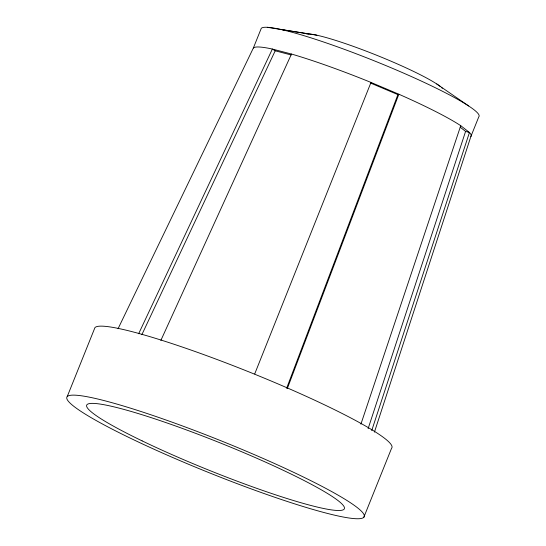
<?xml version="1.0" encoding="UTF-8"?>
<svg xmlns="http://www.w3.org/2000/svg" width="546" height="546" viewBox="0 0 546 546"><rect width="100%" height="100%" fill="white"/><g stroke="black" fill="none" stroke-linecap="round" stroke-linejoin="round"><path stroke-width="0.82" d="M374.426 432.145L470.864 136.548L478.787 116.837A117.499 12.483 21.9 0 0 378.924 62.722A117.499 12.483 21.9 0 0 261.268 28.344L253.344 48.055L118.045 328.76M368.113 428.685L465.588 131.395L460.223 127.211M371.724 430.582L469.458 132.487L460.742 125.682A117.499 12.483 21.9 0 0 398.846 94.219L371 82.432A117.499 12.483 21.9 0 0 291.489 54.034L272.365 49.051A117.499 12.483 21.9 0 0 253.344 48.055M360.906 424.167L460.742 125.682M286.643 388.24L397.904 94.622L398.846 94.219L287.278 388.629M254.716 373.914L371 82.432M67.213 396.608L94.943 327.62A160.231 17.028 21.9 0 1 255.385 374.495A160.231 17.028 21.9 0 1 391.564 448.286L363.827 517.274A160.231 17.028 21.9 0 1 130.863 438.431A160.231 17.028 21.9 0 1 151.877 415.117A160.231 17.028 21.9 0 1 363.827 517.274M160.865 340.404L291.489 54.034M138.65 333.749L272.365 49.051L275.198 50.798L291.134 54.955M141.837 334.732L275.198 50.798M267.281 27.3L308.606 33.913M280.289 29.341L316.885 35.21M465.588 131.395L469.458 132.487A117.499 12.483 21.9 0 1 470.864 136.548M370.836 83.163L397.904 94.622M436.759 83.982L468.666 105.972M306.518 33.948A74.775 7.944 21.9 0 1 371.99 53.392A74.775 7.944 21.9 0 1 440.404 86.582M441.475 87.49A74.775 7.944 21.9 0 1 442.308 88.309M142.151 440.895A138.868 14.756 21.9 0 0 344.055 509.227A138.868 14.756 21.9 0 0 160.36 420.693A138.868 14.756 21.9 0 0 142.151 440.895"/></g></svg>
